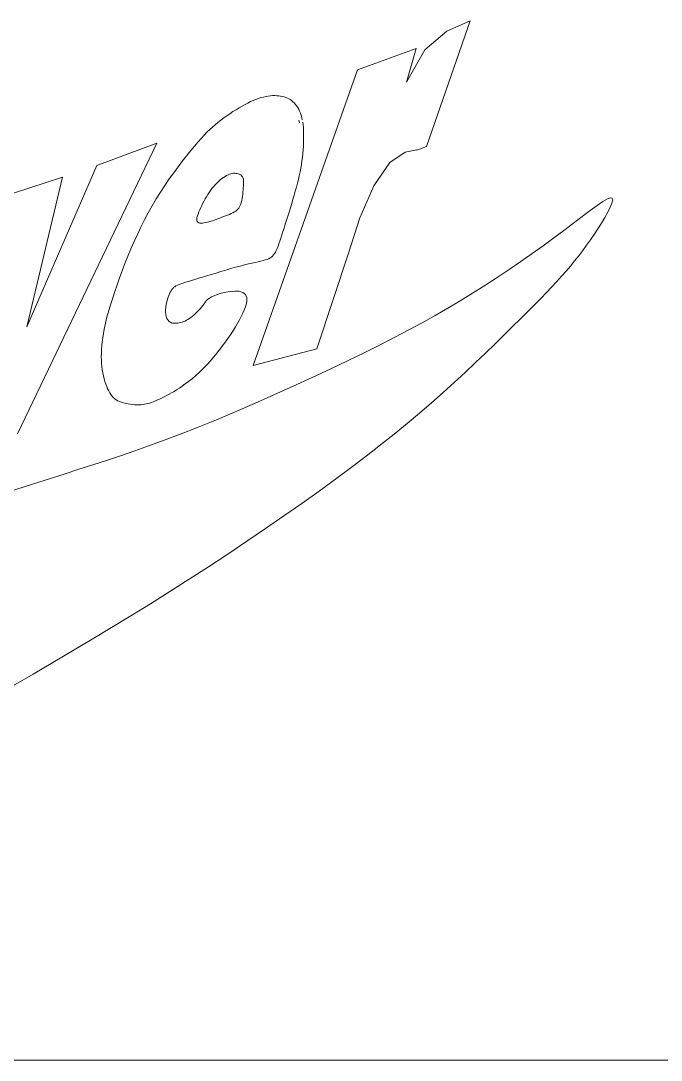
# Model space of a CAD drawing. Header units: millimetres. Extents: x 150 to 4305, y 150 to 3000.
# Drawn here: x 1224.9 to 1311.2, y 153.4 to 293.6 of the extents above; entities that cross this region are included whole.
import ezdxf

# ---------------------------------------------------------------- set-up
doc = ezdxf.new("R2010")
doc.units = ezdxf.units.MM
doc.header["$LTSCALE"] = 15
for name, color, linetype, lineweight in [('圖框層', 7, 'Continuous', 20), ('標題 (ISO)', 7, 'Continuous', 40), ('輪廓線層', 7, 'Continuous', 13)]:
    doc.layers.add(name, color=color, linetype=linetype, lineweight=lineweight)
doc.styles.add('文字型式124', font='')
doc.styles.add('文字型式61', font='')
doc.styles.add('文字型式65', font='')
doc.styles.add('文字型式85', font='')
doc.styles.add('文字型式88', font='')
doc.styles.get('文字型式124').set_extended_font_data('DFKai-SB')
doc.styles.get('文字型式61').set_extended_font_data('DFKai-SB')
doc.styles.get('文字型式65').set_extended_font_data('DFKai-SB')
doc.styles.get('文字型式85').set_extended_font_data('DFKai-SB')
doc.styles.get('文字型式88').set_extended_font_data('DFKai-SB')

# ---------------------------------------------------------------- blocks, each defined once
blk = doc.blocks.new('標題欄框 ISO')
at = {"layer": '圖框層', "color": 7}
blk.add_line((85.948, 15.0347), (362.948, 15.0347), dxfattribs=at)
at = {"layer": '輪廓線層', "color": 116}
for p, q in [((161.6476, 24.3811), (161.2532, 23.2517)), ((161.4373, 24.2892), (161.6476, 24.3811)), ((161.2401, 24.1185), (161.4373, 24.2892)), ((160.6354, 23.9414), (161.1613, 24.1314)), ((161.1612, 24.1316), (161.0758, 23.8296)), ((161.0758, 23.8296), (161.2401, 24.1185)), ((159.6957, 21.2817), (160.6355, 23.9412)), ((159.6486, 23.6418), (159.6735, 23.6539)), ((159.6735, 23.6539), (159.6977, 23.6647)), ((159.6977, 23.6647), (159.7213, 23.6743)), ((159.7213, 23.6743), (159.7443, 23.6827)), ((159.7443, 23.6827), (159.7668, 23.6899)), ((159.7668, 23.6899), (159.7887, 23.6958)), ((159.7887, 23.6958), (159.8102, 23.7006)), ((159.8102, 23.7006), (159.8311, 23.7041)), ((159.8311, 23.7041), (159.8515, 23.7065)), ((159.8515, 23.7065), (159.8713, 23.7079)), ((159.8713, 23.7079), (159.8904, 23.7083)), ((159.8904, 23.7083), (159.9089, 23.7077)), ((159.9089, 23.7077), (159.9266, 23.7062)), ((159.9266, 23.7062), (159.9436, 23.704)), ((159.9436, 23.704), (159.9597, 23.7009)), ((159.9597, 23.7009), (159.9752, 23.697)), ((159.9752, 23.697), (159.9898, 23.6923)), ((159.9898, 23.6923), (160.0039, 23.6866)), ((160.0039, 23.6866), (160.0173, 23.6799)), ((160.0173, 23.6799), (160.0301, 23.6721)), ((160.0301, 23.6721), (160.0424, 23.6633)), ((160.0424, 23.6633), (160.0543, 23.6532)), ((160.0543, 23.6532), (160.0657, 23.642)), ((159.4865, 23.5459), (159.5144, 23.5643)), ((159.5144, 23.5643), (159.5422, 23.5819)), ((159.5422, 23.5819), (159.5698, 23.5986)), ((159.5698, 23.5986), (159.5968, 23.6142)), ((159.5968, 23.6142), (159.6231, 23.6286)), ((159.6231, 23.6286), (159.6486, 23.6418)), ((160.0657, 23.642), (160.0766, 23.6295)), ((160.0766, 23.6295), (160.0869, 23.6159)), ((160.0869, 23.6159), (160.0966, 23.6012)), ((160.0966, 23.6012), (160.1056, 23.5854)), ((160.1056, 23.5854), (160.1139, 23.5685)), ((160.1139, 23.5685), (160.1213, 23.5507)), ((159.3541, 23.4465), (159.3789, 23.467)), ((159.3789, 23.467), (159.4048, 23.4873)), ((159.4048, 23.4873), (159.4315, 23.5073)), ((159.4315, 23.5073), (159.4588, 23.5269)), ((159.4588, 23.5269), (159.4865, 23.5459)), ((160.1083, 23.4863), (160.1122, 23.4646)), ((160.1213, 23.5507), (160.1279, 23.532)), ((160.1279, 23.532), (160.1335, 23.5123)), ((160.1335, 23.5123), (160.1382, 23.4916)), ((160.1421, 23.47), (160.1452, 23.4472)), ((159.2557, 23.3524), (159.2811, 23.3788)), ((159.2811, 23.3788), (159.3057, 23.4029)), ((159.3057, 23.4029), (159.3298, 23.4253)), ((159.3298, 23.4253), (159.3541, 23.4465)), ((160.1452, 23.4472), (160.1475, 23.4234)), ((160.1475, 23.4234), (160.149, 23.3983)), ((160.149, 23.3983), (160.1499, 23.3719)), ((160.1499, 23.3719), (160.1502, 23.3442)), ((158.8318, 23.2809), (157.5766, 20.6658)), ((158.2898, 23.0814), (158.8318, 23.2809)), ((159.1691, 23.2542), (159.2002, 23.2906)), ((159.2002, 23.2906), (159.2289, 23.3232)), ((159.2289, 23.3232), (159.2557, 23.3524)), ((160.1491, 23.285), (160.1476, 23.2538)), ((160.15, 23.3152), (160.1491, 23.285)), ((160.1502, 23.3442), (160.15, 23.3152)), ((159.0993, 23.1689), (159.1354, 23.2136)), ((159.1354, 23.2136), (159.1691, 23.2542)), ((160.1426, 23.1891), (160.1391, 23.156)), ((160.1454, 23.2218), (160.1426, 23.1891)), ((160.1476, 23.2538), (160.1454, 23.2218)), ((161.0627, 23.1992), (160.9246, 23.1072)), ((161.1677, 23.2195), (161.0628, 23.1985)), ((161.2532, 23.2518), (161.1679, 23.2187)), ((159.0223, 23.0693), (159.0614, 23.1207)), ((159.0614, 23.1207), (159.0993, 23.1689)), ((160.1299, 23.089), (160.1242, 23.0556)), ((160.1349, 23.1225), (160.1299, 23.089)), ((160.1391, 23.156), (160.1349, 23.1225)), ((160.9246, 23.1072), (160.7801, 22.8971)), ((157.6622, 21.6278), (158.2898, 23.0814)), ((158.9421, 22.9587), (158.9823, 23.0152)), ((158.9823, 23.0152), (159.0223, 23.0693)), ((159.4579, 22.9905), (159.4714, 22.9969)), ((159.4714, 22.9969), (159.4844, 23.0019)), ((159.4844, 23.0019), (159.4969, 23.0056)), ((159.4969, 23.0056), (159.5088, 23.0081)), ((159.5088, 23.0081), (159.5202, 23.0095)), ((159.5202, 23.0095), (159.5311, 23.0099)), ((159.5311, 23.0099), (159.5414, 23.0094)), ((159.5414, 23.0094), (159.5512, 23.008)), ((159.5512, 23.008), (159.5605, 23.0059)), ((159.5605, 23.0059), (159.5691, 23.0031)), ((159.5691, 23.0031), (159.577, 22.9995)), ((159.577, 22.9995), (159.5841, 22.9953)), ((159.5841, 22.9953), (159.5904, 22.9904)), ((160.1178, 23.0221), (160.1106, 22.9884)), ((160.1242, 23.0556), (160.1178, 23.0221)), ((157.541, 22.832), (157.9831, 22.9745)), ((157.9831, 22.9745), (157.6622, 21.6278)), ((158.8632, 22.8403), (158.9022, 22.9002)), ((158.9022, 22.9002), (158.9421, 22.9587)), ((159.34, 22.8894), (159.3544, 22.9058)), ((159.3544, 22.9058), (159.3692, 22.9214)), ((159.3692, 22.9214), (159.3843, 22.936)), ((159.3843, 22.936), (159.3994, 22.9496)), ((159.3994, 22.9496), (159.4145, 22.9619)), ((159.4145, 22.9619), (159.4294, 22.973)), ((159.4294, 22.973), (159.4439, 22.9825)), ((159.4439, 22.9825), (159.4579, 22.9905)), ((159.5904, 22.9904), (159.5958, 22.985)), ((159.5958, 22.985), (159.6003, 22.9789)), ((159.6003, 22.9789), (159.6038, 22.9724)), ((159.6038, 22.9724), (159.6064, 22.9651)), ((159.6064, 22.9651), (159.6082, 22.957)), ((159.6082, 22.957), (159.6093, 22.9478)), ((159.6093, 22.9123), (159.6084, 22.8973)), ((159.6093, 22.9478), (159.6098, 22.9374)), ((159.6097, 22.9256), (159.6093, 22.9123)), ((159.6098, 22.9374), (159.6097, 22.9256)), ((160.0942, 22.9201), (160.0851, 22.8851)), ((160.1028, 22.9545), (160.0942, 22.9201)), ((160.1106, 22.9884), (160.1028, 22.9545)), ((158.8253, 22.7792), (158.8632, 22.8403)), ((159.2771, 22.7995), (159.2885, 22.8183)), ((159.2885, 22.8183), (159.3004, 22.8368)), ((159.3004, 22.8368), (159.313, 22.8548)), ((159.313, 22.8548), (159.3261, 22.8724)), ((159.3261, 22.8724), (159.34, 22.8894)), ((159.6023, 22.8231), (159.5998, 22.8034)), ((159.6043, 22.8429), (159.6023, 22.8231)), ((159.606, 22.8621), (159.6043, 22.8429)), ((159.6074, 22.8804), (159.606, 22.8621)), ((159.6084, 22.8973), (159.6074, 22.8804)), ((160.0649, 22.813), (160.054, 22.7757)), ((160.0753, 22.8495), (160.0649, 22.813)), ((160.0851, 22.8851), (160.0753, 22.8495)), ((160.7801, 22.8971), (160.6552, 22.6082)), ((158.7537, 22.654), (158.7888, 22.717)), ((158.7888, 22.717), (158.8253, 22.7792)), ((159.2255, 22.7012), (159.2352, 22.7212)), ((159.2352, 22.7212), (159.2452, 22.7411)), ((159.2452, 22.7411), (159.2555, 22.7608)), ((159.2555, 22.7608), (159.2661, 22.7803)), ((159.2661, 22.7803), (159.2771, 22.7995)), ((159.58, 22.7197), (159.574, 22.7075)), ((159.5852, 22.7333), (159.58, 22.7197)), ((159.5897, 22.7486), (159.5852, 22.7333)), ((159.5936, 22.7656), (159.5897, 22.7486)), ((159.597, 22.784), (159.5936, 22.7656)), ((159.5998, 22.8034), (159.597, 22.784)), ((160.0427, 22.7378), (160.031, 22.6996)), ((160.054, 22.7757), (160.0427, 22.7378)), ((158.7198, 22.5902), (158.7537, 22.654)), ((159.191, 22.611), (159.1949, 22.6266)), ((159.1949, 22.6266), (159.2006, 22.6438)), ((159.2006, 22.6438), (159.2079, 22.6622)), ((159.2079, 22.6622), (159.2162, 22.6814)), ((159.2162, 22.6814), (159.2255, 22.7012)), ((159.4314, 22.6202), (159.4137, 22.6139)), ((159.449, 22.6267), (159.4314, 22.6202)), ((159.4663, 22.6334), (159.449, 22.6267)), ((159.483, 22.6402), (159.4663, 22.6334)), ((159.4989, 22.6472), (159.483, 22.6402)), ((159.5137, 22.6544), (159.4989, 22.6472)), ((159.5272, 22.6618), (159.5137, 22.6544)), ((159.5392, 22.6696), (159.5272, 22.6618)), ((159.5497, 22.6779), (159.5392, 22.6696)), ((159.559, 22.6868), (159.5497, 22.6779)), ((159.567, 22.6967), (159.559, 22.6868)), ((159.574, 22.7075), (159.567, 22.6967)), ((160.0076, 22.624), (159.996, 22.5873)), ((160.0193, 22.6616), (160.0076, 22.624)), ((160.031, 22.6996), (160.0193, 22.6616)), ((158.6558, 22.4608), (158.6872, 22.5258)), ((158.6872, 22.5258), (158.7198, 22.5902)), ((159.1893, 22.5972), (159.191, 22.611)), ((159.19, 22.5857), (159.1893, 22.5972)), ((159.1935, 22.5767), (159.19, 22.5857)), ((159.1994, 22.57), (159.1935, 22.5767)), ((159.2075, 22.5655), (159.1994, 22.57)), ((159.2175, 22.5628), (159.2075, 22.5655)), ((159.2291, 22.5618), (159.2175, 22.5628)), ((159.2418, 22.5622), (159.2291, 22.5618)), ((159.2555, 22.5638), (159.2418, 22.5622)), ((159.2698, 22.5665), (159.2555, 22.5638)), ((159.2844, 22.5699), (159.2698, 22.5665)), ((159.2993, 22.574), (159.2844, 22.5699)), ((159.3145, 22.5786), (159.2993, 22.574)), ((159.3301, 22.5838), (159.3145, 22.5786)), ((159.3461, 22.5893), (159.3301, 22.5838)), ((159.3624, 22.5952), (159.3461, 22.5893)), ((159.3791, 22.6013), (159.3624, 22.5952)), ((159.3962, 22.6076), (159.3791, 22.6013)), ((159.4137, 22.6139), (159.3962, 22.6076)), ((159.9848, 22.5517), (159.974, 22.5178)), ((159.996, 22.5873), (159.9848, 22.5517)), ((160.6552, 22.6082), (160.5566, 22.2995)), ((158.6257, 22.3955), (158.6558, 22.4608)), ((159.9542, 22.4554), (159.9451, 22.4272)), ((159.9639, 22.4856), (159.9542, 22.4554)), ((159.974, 22.5178), (159.9639, 22.4856)), ((158.5969, 22.3298), (158.6257, 22.3955)), ((159.9198, 22.3547), (159.9118, 22.3347)), ((159.9279, 22.3768), (159.9198, 22.3547)), ((159.9363, 22.4009), (159.9279, 22.3768)), ((159.9451, 22.4272), (159.9363, 22.4009)), ((158.5429, 22.1985), (158.5693, 22.264)), ((158.5693, 22.264), (158.5969, 22.3298)), ((159.8488, 22.2485), (159.8359, 22.2417)), ((159.8602, 22.2563), (159.8488, 22.2485)), ((159.8704, 22.2652), (159.8602, 22.2563)), ((159.8796, 22.2755), (159.8704, 22.2652)), ((159.8881, 22.2875), (159.8796, 22.2755)), ((159.8961, 22.3012), (159.8881, 22.2875)), ((159.904, 22.3168), (159.8961, 22.3012)), ((159.9118, 22.3347), (159.904, 22.3168)), ((160.5566, 22.2995), (160.2675, 21.4327)), ((158.518, 22.1337), (158.5429, 22.1985)), ((159.4954, 22.1523), (159.4513, 22.1395)), ((159.5383, 22.1646), (159.4954, 22.1523)), ((159.5795, 22.176), (159.5383, 22.1646)), ((159.618, 22.1861), (159.5795, 22.176)), ((159.6533, 22.1948), (159.618, 22.1861)), ((159.6855, 22.2023), (159.6533, 22.1948)), ((159.7146, 22.2088), (159.6855, 22.2023)), ((159.741, 22.2146), (159.7146, 22.2088)), ((159.7646, 22.2199), (159.741, 22.2146)), ((159.7858, 22.225), (159.7646, 22.2199)), ((159.8046, 22.2302), (159.7858, 22.225)), ((159.8212, 22.2357), (159.8046, 22.2302)), ((159.8359, 22.2417), (159.8212, 22.2357)), ((158.4725, 22.008), (158.4945, 22.0701)), ((158.4945, 22.0701), (158.518, 22.1337)), ((159.2054, 22.0657), (159.1724, 22.0558)), ((159.2411, 22.0764), (159.2054, 22.0657)), ((159.2794, 22.0878), (159.2411, 22.0764)), ((159.3202, 22.1002), (159.2794, 22.0878)), ((159.363, 22.1131), (159.3202, 22.1002)), ((159.407, 22.1263), (159.363, 22.1131)), ((159.4513, 22.1395), (159.407, 22.1263)), ((158.4522, 21.948), (158.4725, 22.008)), ((158.965, 21.9646), (158.9578, 21.9536)), ((158.9728, 21.9741), (158.965, 21.9646)), ((158.9814, 21.9825), (158.9728, 21.9741)), ((158.9911, 21.9899), (158.9814, 21.9825)), ((159.0022, 21.9967), (158.9911, 21.9899)), ((159.0151, 22.0032), (159.0022, 21.9967)), ((159.03, 22.0095), (159.0151, 22.0032)), ((159.0472, 22.016), (159.03, 22.0095)), ((159.067, 22.0229), (159.0472, 22.016)), ((159.0894, 22.0302), (159.067, 22.0229)), ((159.1144, 22.0381), (159.0894, 22.0302)), ((159.1421, 22.0466), (159.1144, 22.0381)), ((159.1724, 22.0558), (159.1421, 22.0466)), ((158.4165, 21.8359), (158.4335, 21.8905)), ((158.4335, 21.8905), (158.4522, 21.948)), ((158.9269, 21.8794), (158.9222, 21.8627)), ((158.9323, 21.8959), (158.9269, 21.8794)), ((158.9381, 21.9118), (158.9323, 21.8959)), ((158.9443, 21.9269), (158.9381, 21.9118)), ((158.9509, 21.941), (158.9443, 21.9269)), ((158.9578, 21.9536), (158.9509, 21.941)), ((159.278, 21.8664), (159.2893, 21.8771)), ((159.2893, 21.8771), (159.3035, 21.8878)), ((159.3035, 21.8878), (159.3217, 21.8984)), ((159.3217, 21.8984), (159.345, 21.9092)), ((159.345, 21.9092), (159.3742, 21.9201)), ((159.3742, 21.9201), (159.4098, 21.931)), ((159.4098, 21.931), (159.4499, 21.9408)), ((159.4499, 21.9408), (159.4918, 21.9479)), ((159.4918, 21.9479), (159.5329, 21.951)), ((159.5329, 21.951), (159.5708, 21.9486)), ((159.5708, 21.9486), (159.6028, 21.9392)), ((159.6028, 21.9392), (159.6263, 21.9214)), ((159.6263, 21.9214), (159.6388, 21.8937)), ((159.6388, 21.8937), (159.6384, 21.8553)), ((158.3879, 21.7362), (158.4014, 21.7845)), ((158.4014, 21.7845), (158.4165, 21.8359)), ((158.9089, 21.7848), (158.9085, 21.7712)), ((158.9101, 21.7991), (158.9089, 21.7848)), ((158.912, 21.8141), (158.9101, 21.7991)), ((158.9147, 21.8298), (158.912, 21.8141)), ((158.9181, 21.846), (158.9147, 21.8298)), ((158.9222, 21.8627), (158.9181, 21.846)), ((159.1995, 21.7692), (159.2113, 21.7819)), ((159.2113, 21.7819), (159.2227, 21.7947)), ((159.2227, 21.7947), (159.2334, 21.8075)), ((159.2334, 21.8075), (159.2433, 21.8201)), ((159.2433, 21.8201), (159.2523, 21.8323)), ((159.2523, 21.8323), (159.2606, 21.844)), ((159.2606, 21.844), (159.2688, 21.8554)), ((159.2688, 21.8554), (159.278, 21.8664)), ((159.6262, 21.8076), (159.6042, 21.7529)), ((159.6384, 21.8553), (159.6262, 21.8076)), ((158.366, 21.6477), (158.3762, 21.6907)), ((158.3762, 21.6907), (158.3879, 21.7362)), ((158.9085, 21.7712), (158.9088, 21.7583)), ((158.9088, 21.7583), (158.9099, 21.7461)), ((158.9099, 21.7461), (158.9117, 21.7346)), ((158.9117, 21.7346), (158.9142, 21.7237)), ((158.9142, 21.7237), (158.9174, 21.7136)), ((158.9174, 21.7136), (158.9213, 21.7043)), ((158.9213, 21.7043), (158.9261, 21.6957)), ((158.9261, 21.6957), (158.9316, 21.688)), ((158.9316, 21.688), (158.938, 21.6812)), ((159.0846, 21.6815), (159.0976, 21.6881)), ((159.0976, 21.6881), (159.1105, 21.6955)), ((159.1105, 21.6955), (159.1235, 21.7038)), ((159.1235, 21.7038), (159.1363, 21.7128)), ((159.1363, 21.7128), (159.1492, 21.7227)), ((159.1492, 21.7227), (159.162, 21.7334)), ((159.162, 21.7334), (159.1747, 21.7448)), ((159.1747, 21.7448), (159.1872, 21.7568)), ((159.1872, 21.7568), (159.1995, 21.7692)), ((159.5741, 21.693), (159.538, 21.6303)), ((159.6042, 21.7529), (159.5741, 21.693)), ((158.35, 21.568), (158.3573, 21.6069)), ((158.3573, 21.6069), (158.366, 21.6477)), ((158.938, 21.6812), (158.9452, 21.6753)), ((158.9452, 21.6753), (158.9534, 21.6703)), ((158.9534, 21.6703), (158.9624, 21.6664)), ((158.9624, 21.6664), (158.9724, 21.6635)), ((158.9724, 21.6635), (158.9832, 21.6616)), ((158.9832, 21.6616), (158.9947, 21.6608)), ((158.9947, 21.6608), (159.0068, 21.6609)), ((159.0068, 21.6609), (159.0193, 21.662)), ((159.0193, 21.662), (159.0322, 21.664)), ((159.0322, 21.664), (159.0452, 21.667)), ((159.0452, 21.667), (159.0584, 21.671)), ((159.0584, 21.671), (159.0715, 21.6758)), ((159.0715, 21.6758), (159.0846, 21.6815)), ((159.538, 21.6303), (159.4975, 21.5666)), ((158.3392, 21.4951), (158.344, 21.5309)), ((158.344, 21.5309), (158.35, 21.568)), ((159.4547, 21.5043), (159.4113, 21.4452)), ((159.4975, 21.5666), (159.4547, 21.5043)), ((158.3317, 21.3942), (158.3331, 21.4268)), ((158.3331, 21.4268), (158.3356, 21.4604)), ((158.3356, 21.4604), (158.3392, 21.4951)), ((159.4113, 21.4452), (159.3689, 21.3912)), ((160.2678, 21.4315), (159.6954, 21.2829)), ((158.3313, 21.3625), (158.3317, 21.3942)), ((158.332, 21.3317), (158.3313, 21.3625)), ((158.3338, 21.3017), (158.332, 21.3317)), ((159.328, 21.3422), (159.2885, 21.298)), ((159.3689, 21.3912), (159.328, 21.3422)), ((158.3365, 21.2724), (158.3338, 21.3017)), ((158.3402, 21.2439), (158.3365, 21.2724)), ((158.3449, 21.2161), (158.3402, 21.2439)), ((159.2142, 21.2227), (159.1796, 21.191)), ((159.2505, 21.2583), (159.2142, 21.2227)), ((159.2885, 21.298), (159.2505, 21.2583)), ((158.3504, 21.1892), (158.3449, 21.2161)), ((158.3567, 21.1631), (158.3504, 21.1892)), ((158.3637, 21.1382), (158.3567, 21.1631)), ((158.3714, 21.1146), (158.3637, 21.1382)), ((159.1156, 21.1375), (159.0864, 21.1152)), ((159.1467, 21.1627), (159.1156, 21.1375)), ((159.1796, 21.191), (159.1467, 21.1627)), ((158.3797, 21.0923), (158.3714, 21.1146)), ((158.3884, 21.0716), (158.3797, 21.0923)), ((158.3976, 21.0527), (158.3884, 21.0716)), ((158.4071, 21.0355), (158.3976, 21.0527)), ((158.4171, 21.0201), (158.4071, 21.0355)), ((158.9635, 21.0359), (158.9424, 21.0245)), ((158.9855, 21.0484), (158.9635, 21.0359)), ((159.0086, 21.0623), (158.9855, 21.0484)), ((159.0331, 21.0779), (159.0086, 21.0623)), ((159.059, 21.0954), (159.0331, 21.0779)), ((159.0864, 21.1152), (159.059, 21.0954)), ((158.4277, 21.0063), (158.4171, 21.0201)), ((158.4392, 20.9939), (158.4277, 21.0063)), ((158.4515, 20.983), (158.4392, 20.9939)), ((158.4649, 20.9733), (158.4515, 20.983)), ((158.4796, 20.9648), (158.4649, 20.9733)), ((158.4956, 20.9573), (158.4796, 20.9648)), ((158.513, 20.9507), (158.4956, 20.9573)), ((158.5317, 20.945), (158.513, 20.9507)), ((158.5513, 20.9401), (158.5317, 20.945)), ((158.5714, 20.9362), (158.5513, 20.9401)), ((158.5917, 20.933), (158.5714, 20.9362)), ((158.7503, 20.9396), (158.7348, 20.9358)), ((158.7658, 20.944), (158.7503, 20.9396)), ((158.7815, 20.9492), (158.7658, 20.944)), ((158.7974, 20.955), (158.7815, 20.9492)), ((158.8138, 20.9616), (158.7974, 20.955)), ((158.8306, 20.9688), (158.8138, 20.9616)), ((158.8478, 20.9767), (158.8306, 20.9688)), ((158.8655, 20.9851), (158.8478, 20.9767)), ((158.8838, 20.9941), (158.8655, 20.9851)), ((158.9027, 21.0037), (158.8838, 20.9941)), ((158.9222, 21.0138), (158.9027, 21.0037)), ((158.9424, 21.0245), (158.9222, 21.0138)), ((158.612, 20.9307), (158.5917, 20.933)), ((158.6318, 20.9291), (158.612, 20.9307)), ((158.651, 20.9284), (158.6318, 20.9291)), ((158.6691, 20.9284), (158.651, 20.9284)), ((158.6864, 20.9291), (158.6691, 20.9284)), ((158.703, 20.9306), (158.6864, 20.9291)), ((158.7191, 20.9329), (158.703, 20.9306)), ((158.7348, 20.9358), (158.7191, 20.9329))]:
    blk.add_line(p, q, dxfattribs=at)
at = {"layer": '輪廓線層', "color": 1}
for p, q in [((162.7256, 22.6753), (162.7876, 22.7208)), ((162.7876, 22.7208), (162.8396, 22.7563)), ((162.8396, 22.7563), (162.8805, 22.7801)), ((162.8805, 22.7801), (162.909, 22.7906)), ((162.9219, 22.7419), (162.907, 22.7052)), ((162.909, 22.7906), (162.9245, 22.7867)), ((162.9283, 22.7698), (162.9219, 22.7419)), ((162.9245, 22.7867), (162.9283, 22.7698)), ((162.5759, 22.5614), (162.6546, 22.6217)), ((162.6546, 22.6217), (162.7256, 22.6753)), ((162.8852, 22.6616), (162.8581, 22.6133)), ((162.907, 22.7052), (162.8852, 22.6616)), ((162.4905, 22.4964), (162.5759, 22.5614)), ((162.8275, 22.5623), (162.795, 22.5107)), ((162.8581, 22.6133), (162.8275, 22.5623)), ((162.3996, 22.4282), (162.4905, 22.4964)), ((162.7618, 22.4601), (162.7282, 22.4107)), ((162.795, 22.5107), (162.7618, 22.4601)), ((162.205, 22.2875), (162.3042, 22.3584)), ((162.3042, 22.3584), (162.3996, 22.4282)), ((162.694, 22.3624), (162.6591, 22.3149)), ((162.7282, 22.4107), (162.694, 22.3624)), ((162.1024, 22.2161), (162.205, 22.2875)), ((162.6233, 22.2681), (162.5865, 22.2218)), ((162.6591, 22.3149), (162.6233, 22.2681)), ((161.9971, 22.1444), (162.1024, 22.2161)), ((162.5485, 22.1757), (162.5093, 22.1297)), ((162.5865, 22.2218), (162.5485, 22.1757)), ((161.78, 22.0021), (161.8894, 22.0729)), ((161.8894, 22.0729), (161.9971, 22.1444)), ((162.4686, 22.0836), (162.4259, 22.0367)), ((162.5093, 22.1297), (162.4686, 22.0836)), ((161.6693, 21.9323), (161.78, 22.0021)), ((162.3808, 21.9884), (162.3327, 21.9379)), ((162.4259, 22.0367), (162.3808, 21.9884)), ((161.5579, 21.8639), (161.6693, 21.9323)), ((162.281, 21.8848), (162.2254, 21.8282)), ((162.3327, 21.9379), (162.281, 21.8848)), ((161.3326, 21.7315), (161.446, 21.7971)), ((161.446, 21.7971), (161.5579, 21.8639)), ((162.2254, 21.8282), (162.1651, 21.7675)), ((161.2165, 21.6665), (161.3326, 21.7315)), ((162.0998, 21.7022), (162.0291, 21.6316)), ((162.1651, 21.7675), (162.0998, 21.7022)), ((160.9712, 21.5354), (161.0965, 21.6013)), ((161.0965, 21.6013), (161.2165, 21.6665)), ((162.0291, 21.6316), (161.953, 21.5563)), ((160.8395, 21.468), (160.9712, 21.5354)), ((161.953, 21.5563), (161.872, 21.4768)), ((160.7, 21.3985), (160.8395, 21.468)), ((161.872, 21.4768), (161.7864, 21.3937)), ((160.3934, 21.2509), (160.5515, 21.3262)), ((160.5515, 21.3262), (160.7, 21.3985)), ((161.7864, 21.3937), (161.6964, 21.3077)), ((160.2275, 21.1733), (160.3934, 21.2509)), ((161.6024, 21.2193), (161.5047, 21.1292)), ((161.6964, 21.3077), (161.6024, 21.2193)), ((160.0561, 21.0947), (160.2275, 21.1733)), ((161.5047, 21.1292), (161.4036, 21.038)), ((159.8818, 21.0163), (160.0561, 21.0947)), ((161.4036, 21.038), (161.2994, 20.9461)), ((159.534, 20.8645), (159.707, 20.9392)), ((159.707, 20.9392), (159.8818, 21.0163)), ((161.2994, 20.9461), (161.1915, 20.8534)), ((159.3653, 20.7936), (159.534, 20.8645)), ((161.1915, 20.8534), (161.0795, 20.7595)), ((159.2032, 20.7275), (159.3653, 20.7936)), ((161.0795, 20.7595), (160.9627, 20.664)), ((158.9042, 20.6121), (159.0497, 20.6672)), ((159.0497, 20.6672), (159.2032, 20.7275)), ((160.9627, 20.664), (160.8407, 20.5667)), ((158.7653, 20.5614), (158.9042, 20.6121)), ((160.8407, 20.5667), (160.7129, 20.4672)), ((158.3774, 20.4287), (158.5031, 20.4706)), ((158.5031, 20.4706), (158.6321, 20.5145)), ((158.6321, 20.5145), (158.7653, 20.5614)), ((158.1306, 20.3483), (158.2536, 20.3882)), ((158.2536, 20.3882), (158.3774, 20.4287)), ((160.7129, 20.4672), (160.5786, 20.3652)), ((157.8842, 20.2684), (158.0074, 20.3084)), ((158.0074, 20.3084), (158.1306, 20.3483)), ((160.5786, 20.3652), (160.4374, 20.2602)), ((157.5163, 20.1509), (157.6383, 20.1895)), ((157.6383, 20.1895), (157.761, 20.2287)), ((157.761, 20.2287), (157.8842, 20.2684)), ((160.4374, 20.2602), (160.289, 20.1522)), ((160.289, 20.1522), (160.134, 20.0416)), ((160.134, 20.0416), (159.9735, 19.929)), ((159.9735, 19.929), (159.8083, 19.8152)), ((159.8083, 19.8152), (159.6394, 19.7007)), ((159.6394, 19.7007), (159.4679, 19.5862)), ((159.4679, 19.5862), (159.2946, 19.4723)), ((159.2946, 19.4723), (159.1205, 19.3596)), ((159.1205, 19.3596), (158.9464, 19.2487)), ((158.9464, 19.2487), (158.7723, 19.1395)), ((158.7723, 19.1395), (158.5981, 19.0318)), ((158.5981, 19.0318), (158.4236, 18.9252)), ((158.4236, 18.9252), (158.2487, 18.8197)), ((158.2487, 18.8197), (158.0732, 18.715)), ((158.0732, 18.715), (157.8969, 18.6108)), ((157.8969, 18.6108), (157.7198, 18.5069)), ((157.7198, 18.5069), (157.542, 18.4034))]:
    blk.add_line(p, q, dxfattribs=at)
at = {"layer": '標題 (ISO)'}
for tag, p, height, style in [('描述_001', (86.6406, 197.6198), 4, '文字型式65'), ('授權者_001', (290.0516, 39.5346), 3.5, '文字型式85'), ('狀態_001', (264.7973, 30.1299), 3.5, '文字型式85'), ('視圖比例_001', (286.4233, 30.171), 3.5, '文字型式85'), ('材料_001', (243.4457, 30.3828), 2.9995, '文字型式61'), ('主題_001', (147.628, 28.8306), 3.3, '文字型式124'), ('建立日期_001', (285.1357, 24.1161), 2.5, '文字型式88'), ('設計師_001', (345.2324, 17.0105), 3.5, '文字型式85'), ('工程師_001', (305.2324, 17.0105), 3.5, '文字型式85'), ('標題_001', (217.5297, 16.9007), 3.5, '文字型式85'), ('零件號碼_001', (254.8786, 17.1344), 2.9995, '文字型式61')]:
    blk.add_attdef(tag, p, '', height=height, dxfattribs=dict(at, style=style))

msp = doc.modelspace()

# ---------------------------------------------------------------- block references
at = {"xscale": 15, "yscale": 15, "zscale": 15}
msp.add_blockref('標題欄框 ISO', (-1139.2195, -72.164), dxfattribs=at)

doc.saveas('drawing.dxf')
